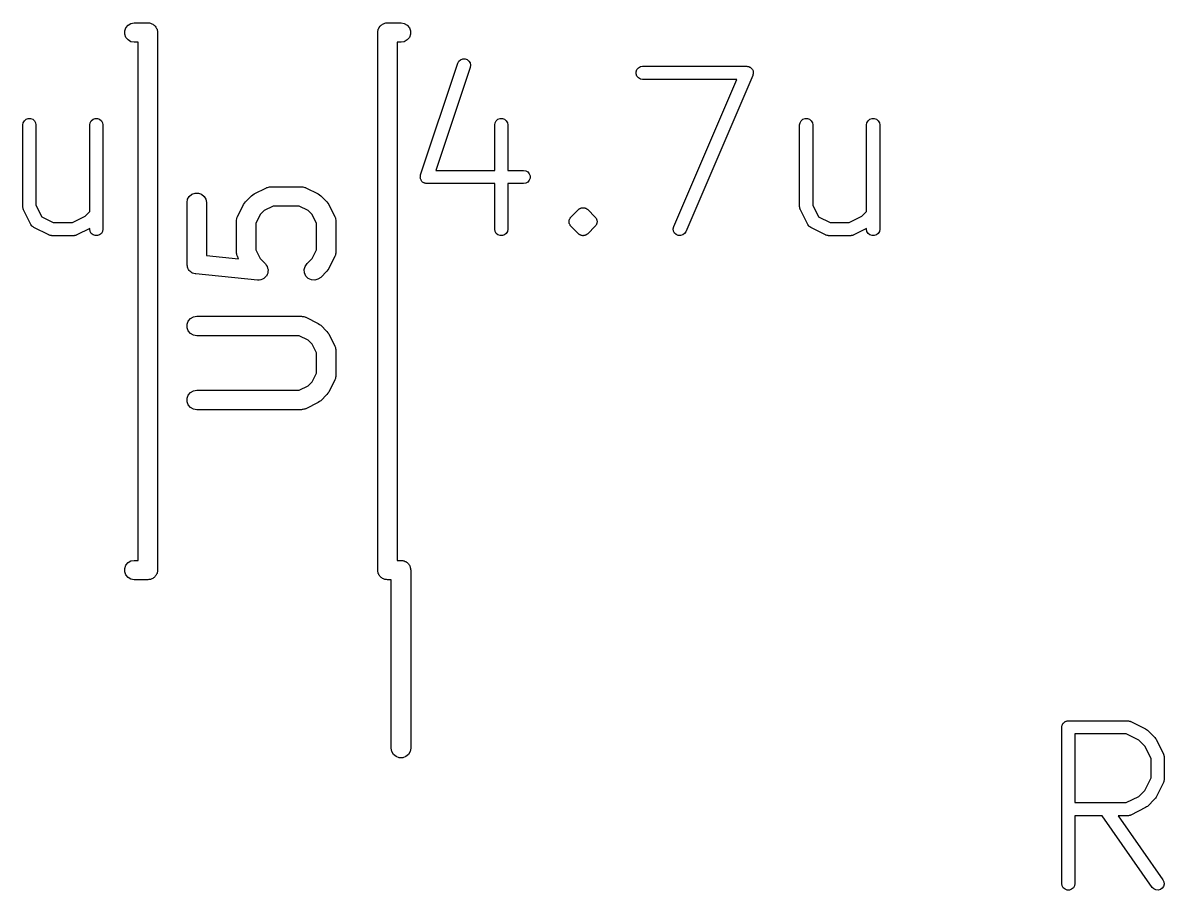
# Model space of a CAD drawing. Extents: x -2.2 to 75.9, y -81.1 to 9.2.
# Drawn here: x 57.11 to 65.92, y -43.55 to -36.85 of the extents above; entities that cross this region are included whole.
import ezdxf

# ---------------------------------------------------------------- set-up
doc = ezdxf.new("R2010")
doc.units = 0
doc.header["$MEASUREMENT"] = 0
doc.layers.add('BLACK', color=7, linetype='CONTINUOUS')

msp = doc.modelspace()

# ---------------------------------------------------------------- linework, layer by layer
at = {"layer": 'Black'}
for p, q in [((57.8961, -36.912), (57.905, -36.8875)), ((57.8961, -36.938), (57.8961, -36.912)), ((57.905, -36.8875), (57.9218, -36.8675)), ((57.9218, -36.8675), (57.9443, -36.8545)), ((57.9443, -36.8545), (57.97, -36.85)), ((57.97, -36.85), (58.075, -36.85)), ((58.075, -36.85), (58.0815, -36.8511)), ((58.0815, -36.8511), (58.088, -36.8511)), ((58.088, -36.8511), (58.0942, -36.8534)), ((58.0942, -36.8534), (58.1007, -36.8545)), ((58.1007, -36.8545), (58.1063, -36.8578)), ((58.1063, -36.8578), (58.1125, -36.86)), ((58.1125, -36.86), (58.1175, -36.8643)), ((58.1175, -36.8643), (58.1232, -36.8675)), ((58.1232, -36.8675), (58.1274, -36.8726)), ((58.1274, -36.8726), (58.1325, -36.8768)), ((58.1325, -36.8768), (58.1357, -36.8825)), ((58.1357, -36.8825), (58.14, -36.8875)), ((58.14, -36.8875), (58.1422, -36.8937)), ((58.1422, -36.8937), (58.1455, -36.8993)), ((58.1455, -36.8993), (58.1466, -36.9058)), ((58.1466, -36.9058), (58.1489, -36.912)), ((58.1489, -36.912), (58.1489, -36.9185)), ((58.1489, -36.9185), (58.15, -36.925)), ((58.15, -36.925), (58.15, -41.075)), ((59.85, -36.925), (59.8511, -36.9185)), ((59.85, -41.075), (59.85, -36.925)), ((59.8511, -36.912), (59.8534, -36.9058)), ((59.8511, -36.9185), (59.8511, -36.912)), ((59.8534, -36.9058), (59.8545, -36.8993)), ((59.8545, -36.8993), (59.8578, -36.8937)), ((59.8578, -36.8937), (59.86, -36.8875)), ((59.86, -36.8875), (59.8643, -36.8825)), ((59.8643, -36.8825), (59.8675, -36.8768)), ((59.8675, -36.8768), (59.8726, -36.8726)), ((59.8726, -36.8726), (59.8768, -36.8675)), ((59.8768, -36.8675), (59.8825, -36.8643)), ((59.8825, -36.8643), (59.8875, -36.86)), ((59.8875, -36.86), (59.8937, -36.8578)), ((59.8937, -36.8578), (59.8993, -36.8545)), ((59.8993, -36.8545), (59.9058, -36.8534)), ((59.9058, -36.8534), (59.912, -36.8511)), ((59.912, -36.8511), (59.9185, -36.8511)), ((59.9185, -36.8511), (59.925, -36.85)), ((59.925, -36.85), (60.03, -36.85)), ((60.03, -36.85), (60.0557, -36.8545)), ((60.0557, -36.8545), (60.0782, -36.8675)), ((60.0782, -36.8675), (60.095, -36.8875)), ((60.095, -36.8875), (60.1039, -36.912)), ((60.1039, -36.912), (60.1039, -36.938)), ((57.905, -36.9625), (57.8961, -36.938)), ((57.9218, -36.9825), (57.905, -36.9625)), ((57.9443, -36.9955), (57.9218, -36.9825)), ((57.97, -37), (57.9443, -36.9955)), ((58, -37), (57.97, -37)), ((58, -41), (58, -37)), ((60.03, -37), (60, -37)), ((60, -37), (60, -41)), ((60.0557, -36.9955), (60.03, -37)), ((60.0782, -36.9825), (60.0557, -36.9955)), ((60.095, -36.9625), (60.0782, -36.9825)), ((60.1039, -36.938), (60.095, -36.9625)), ((60.1816, -38.0243), (60.4689, -37.1625)), ((60.5653, -37.1947), (60.3003, -37.9896)), ((60.4689, -37.1625), (60.4773, -37.147)), ((60.4773, -37.147), (60.4905, -37.1353)), ((60.4905, -37.1353), (60.5069, -37.1288)), ((60.5069, -37.1288), (60.5245, -37.1283)), ((60.5245, -37.1283), (60.5413, -37.1339)), ((60.5413, -37.1339), (60.5551, -37.1449)), ((60.5551, -37.1449), (60.5643, -37.1599)), ((60.5643, -37.1599), (60.5679, -37.1772)), ((60.5679, -37.1772), (60.5653, -37.1947)), ((61.8519, -37.2106), (61.8633, -37.1971)), ((61.8633, -37.1971), (61.8786, -37.1883)), ((61.8786, -37.1883), (61.8959, -37.1852)), ((61.8959, -37.1852), (62.7003, -37.1852)), ((62.7003, -37.1852), (62.706, -37.1863)), ((62.706, -37.1863), (62.7119, -37.1866)), ((62.7119, -37.1866), (62.7146, -37.1878)), ((62.7146, -37.1878), (62.7176, -37.1883)), ((62.7176, -37.1883), (62.7227, -37.1912)), ((62.7227, -37.1912), (62.7281, -37.1935)), ((62.7281, -37.1935), (62.7303, -37.1956)), ((62.7303, -37.1956), (62.7329, -37.1971)), ((62.7329, -37.1971), (62.7367, -37.2016)), ((61.8459, -37.2272), (61.8519, -37.2106)), ((61.8459, -37.2449), (61.8459, -37.2272)), ((61.8519, -37.2614), (61.8459, -37.2449)), ((61.8633, -37.275), (61.8519, -37.2614)), ((61.8786, -37.2838), (61.8633, -37.275)), ((61.8959, -37.2868), (61.8786, -37.2838)), ((62.6232, -37.2868), (61.8959, -37.2868)), ((62.1365, -38.4225), (62.6232, -37.2868)), ((62.747, -37.2561), (62.2299, -38.4626)), ((62.7367, -37.2016), (62.7409, -37.2056)), ((62.7409, -37.2056), (62.7423, -37.2083)), ((62.7423, -37.2083), (62.7443, -37.2106)), ((62.7443, -37.2106), (62.7463, -37.2161)), ((62.7463, -37.2161), (62.7489, -37.2214)), ((62.7483, -37.2504), (62.747, -37.2561)), ((62.7503, -37.2449), (62.7483, -37.2504)), ((62.7489, -37.2214), (62.7493, -37.2244)), ((62.7493, -37.2244), (62.7503, -37.2272)), ((62.7503, -37.2272), (62.7503, -37.2331)), ((62.7503, -37.2331), (62.751, -37.2389)), ((62.751, -37.2389), (62.7503, -37.2418)), ((62.7503, -37.2418), (62.7503, -37.2449)), ((57.1091, -37.6382), (57.1121, -37.6208)), ((57.1091, -38.2702), (57.1091, -37.6382)), ((57.1121, -37.6208), (57.121, -37.6056)), ((57.121, -37.6056), (57.1345, -37.5942)), ((57.1345, -37.5942), (57.1511, -37.5882)), ((57.1511, -37.5882), (57.1687, -37.5882)), ((57.1687, -37.5882), (57.1853, -37.5942)), ((57.1853, -37.5942), (57.1988, -37.6056)), ((57.1988, -37.6056), (57.2076, -37.6208)), ((57.2076, -37.6208), (57.2107, -37.6382)), ((57.2107, -37.6382), (57.2107, -38.2582)), ((57.6262, -37.6382), (57.6292, -37.6208)), ((57.6262, -38.3066), (57.6262, -37.6382)), ((57.6292, -37.6208), (57.638, -37.6056)), ((57.638, -37.6056), (57.6516, -37.5942)), ((57.6516, -37.5942), (57.6681, -37.5882)), ((57.6681, -37.5882), (57.6858, -37.5882)), ((57.6858, -37.5882), (57.7024, -37.5942)), ((57.7024, -37.5942), (57.7159, -37.6056)), ((57.7159, -37.6056), (57.7247, -37.6208)), ((57.7247, -37.6208), (57.7278, -37.6382)), ((57.7278, -37.6382), (57.7278, -38.4425)), ((60.7535, -37.6382), (60.7566, -37.6208)), ((60.7535, -37.9896), (60.7535, -37.6382)), ((60.7566, -37.6208), (60.7654, -37.6056)), ((60.7654, -37.6056), (60.7789, -37.5942)), ((60.7789, -37.5942), (60.7955, -37.5882)), ((60.7955, -37.5882), (60.8132, -37.5882)), ((60.8132, -37.5882), (60.8297, -37.5942)), ((60.8297, -37.5942), (60.8432, -37.6056)), ((60.8432, -37.6056), (60.8521, -37.6208)), ((60.8521, -37.6208), (60.8551, -37.6382)), ((60.8551, -37.6382), (60.8551, -37.9896)), ((63.1091, -37.6382), (63.1121, -37.6208)), ((63.1091, -38.2702), (63.1091, -37.6382)), ((63.1121, -37.6208), (63.121, -37.6056)), ((63.121, -37.6056), (63.1345, -37.5942)), ((63.1345, -37.5942), (63.1511, -37.5882)), ((63.1511, -37.5882), (63.1687, -37.5882)), ((63.1687, -37.5882), (63.1853, -37.5942)), ((63.1853, -37.5942), (63.1988, -37.6056)), ((63.1988, -37.6056), (63.2076, -37.6208)), ((63.2076, -37.6208), (63.2107, -37.6382)), ((63.2107, -37.6382), (63.2107, -38.2582)), ((63.6262, -37.6382), (63.6292, -37.6208)), ((63.6262, -38.3066), (63.6262, -37.6382)), ((63.6292, -37.6208), (63.638, -37.6056)), ((63.638, -37.6056), (63.6516, -37.5942)), ((63.6516, -37.5942), (63.6681, -37.5882)), ((63.6681, -37.5882), (63.6858, -37.5882)), ((63.6858, -37.5882), (63.7024, -37.5942)), ((63.7024, -37.5942), (63.7159, -37.6056)), ((63.7159, -37.6056), (63.7247, -37.6208)), ((63.7247, -37.6208), (63.7278, -37.6382)), ((63.7278, -37.6382), (63.7278, -38.4425)), ((60.3003, -37.9896), (60.7535, -37.9896)), ((60.8551, -37.9896), (60.9767, -37.9896)), ((60.9767, -37.9896), (60.9941, -37.9926)), ((60.9941, -37.9926), (61.0093, -38.0015)), ((60.179, -38.0418), (60.1798, -38.0367)), ((60.1798, -38.0454), (60.179, -38.0418)), ((60.1798, -38.0316), (60.1811, -38.028)), ((60.1798, -38.0367), (60.1798, -38.0316)), ((60.1798, -38.0492), (60.1798, -38.0454)), ((60.1815, -38.054), (60.1798, -38.0492)), ((60.1811, -38.028), (60.1816, -38.0243)), ((60.1826, -38.0591), (60.1815, -38.054)), ((60.1845, -38.0623), (60.1826, -38.0591)), ((60.1858, -38.0658), (60.1845, -38.0623)), ((60.1891, -38.0697), (60.1858, -38.0658)), ((60.1918, -38.0741), (60.1891, -38.0697)), ((60.1947, -38.0764), (60.1918, -38.0741)), ((60.1972, -38.0793), (60.1947, -38.0764)), ((60.2016, -38.0819), (60.1972, -38.0793)), ((60.2056, -38.0851), (60.2016, -38.0819)), ((61.0093, -38.0793), (60.9941, -38.0881)), ((61.0093, -38.0015), (61.0207, -38.015)), ((61.0207, -38.0658), (61.0093, -38.0793)), ((61.0207, -38.015), (61.0267, -38.0316)), ((61.0267, -38.0492), (61.0207, -38.0658)), ((61.0267, -38.0316), (61.0267, -38.0492)), ((58.4149, -38.1731), (58.4394, -38.1642)), ((58.4394, -38.1642), (58.4654, -38.1642)), ((58.4654, -38.1642), (58.4899, -38.1731)), ((58.895, -38.171), (58.9903, -38.1234)), ((58.9903, -38.1234), (58.9944, -38.1222)), ((58.9944, -38.1222), (58.9982, -38.12)), ((58.9982, -38.12), (59.0068, -38.1185)), ((59.0068, -38.1185), (59.0152, -38.116)), ((59.0152, -38.116), (59.0196, -38.1162)), ((59.0196, -38.1162), (59.0238, -38.1155)), ((59.0238, -38.1155), (59.2619, -38.1155)), ((59.2619, -38.1155), (59.2662, -38.1162)), ((59.2662, -38.1162), (59.2705, -38.116)), ((59.2705, -38.116), (59.2789, -38.1185)), ((59.2789, -38.1185), (59.2876, -38.12)), ((59.2876, -38.12), (59.2913, -38.1222)), ((59.2913, -38.1222), (59.2954, -38.1234)), ((59.2954, -38.1234), (59.3907, -38.171)), ((60.2092, -38.0862), (60.2056, -38.0851)), ((60.2124, -38.0881), (60.2092, -38.0862)), ((60.2175, -38.089), (60.2124, -38.0881)), ((60.2224, -38.0906), (60.2175, -38.089)), ((60.2261, -38.0905), (60.2224, -38.0906)), ((60.2298, -38.0912), (60.2261, -38.0905)), ((60.7535, -38.0912), (60.2298, -38.0912)), ((60.7535, -38.4425), (60.7535, -38.0912)), ((60.9767, -38.0912), (60.8551, -38.0912)), ((60.8551, -38.0912), (60.8551, -38.4425)), ((60.9941, -38.0881), (60.9767, -38.0912)), ((57.2107, -38.2582), (57.2552, -38.3472)), ((58.3774, -38.2381), (58.3819, -38.2124)), ((58.3774, -38.7143), (58.3774, -38.2381)), ((58.3819, -38.2124), (58.3949, -38.1899)), ((58.3949, -38.1899), (58.4149, -38.1731)), ((58.4899, -38.1731), (58.5098, -38.1899)), ((58.5098, -38.1899), (58.5229, -38.2124)), ((58.5229, -38.2124), (58.5274, -38.2381)), ((58.5274, -38.2381), (58.5274, -38.6464)), ((58.7663, -38.3474), (58.8139, -38.2522)), ((58.8139, -38.2522), (58.821, -38.2425)), ((58.821, -38.2425), (58.8279, -38.2327)), ((58.8279, -38.2327), (58.8755, -38.1851)), ((58.8755, -38.1851), (58.8854, -38.1782)), ((58.8854, -38.1782), (58.895, -38.171)), ((59.3907, -38.171), (59.4003, -38.1782)), ((59.4003, -38.1782), (59.4102, -38.1851)), ((59.4102, -38.1851), (59.4578, -38.2327)), ((59.4578, -38.2327), (59.4647, -38.2425)), ((59.4647, -38.2425), (59.4718, -38.2522)), ((59.4718, -38.2522), (59.5195, -38.3474)), ((63.2107, -38.2582), (63.2552, -38.3472)), ((57.1096, -38.2731), (57.1091, -38.2702)), ((57.1094, -38.276), (57.1096, -38.2731)), ((57.1111, -38.2817), (57.1094, -38.276)), ((57.1121, -38.2876), (57.1111, -38.2817)), ((57.1136, -38.2901), (57.1121, -38.2876)), ((57.1144, -38.2929), (57.1136, -38.2901)), ((57.1719, -38.4078), (57.1144, -38.2929)), ((57.4926, -38.3917), (57.5894, -38.3433)), ((57.5894, -38.3433), (57.6262, -38.3066)), ((58.9426, -38.3301), (58.9083, -38.3987)), ((58.973, -38.2997), (58.9426, -38.3301)), ((59.0415, -38.2655), (58.973, -38.2997)), ((59.2442, -38.2655), (59.0415, -38.2655)), ((59.3127, -38.2997), (59.2442, -38.2655)), ((59.3431, -38.3301), (59.3127, -38.2997)), ((59.3774, -38.3987), (59.3431, -38.3301)), ((61.3429, -38.3492), (61.4004, -38.2917)), ((61.4004, -38.2917), (61.404, -38.2892)), ((61.404, -38.2892), (61.4072, -38.286)), ((61.4072, -38.286), (61.4092, -38.2851)), ((61.4092, -38.2851), (61.4109, -38.2836)), ((61.4109, -38.2836), (61.413, -38.2829)), ((61.413, -38.2829), (61.4148, -38.2816)), ((61.4148, -38.2816), (61.4191, -38.2805)), ((61.4191, -38.2805), (61.4232, -38.2786)), ((61.4232, -38.2786), (61.4254, -38.2784)), ((61.4254, -38.2784), (61.4275, -38.2776)), ((61.4275, -38.2776), (61.4297, -38.2776)), ((61.4297, -38.2776), (61.4319, -38.277)), ((61.4319, -38.277), (61.4363, -38.2774)), ((61.4363, -38.2774), (61.4407, -38.277)), ((61.4407, -38.277), (61.4429, -38.2776)), ((61.4429, -38.2776), (61.4451, -38.2776)), ((61.4451, -38.2776), (61.4472, -38.2784)), ((61.4472, -38.2784), (61.4495, -38.2786)), ((61.4495, -38.2786), (61.4535, -38.2805)), ((61.4535, -38.2805), (61.4578, -38.2816)), ((61.4578, -38.2816), (61.4596, -38.2829)), ((61.4596, -38.2829), (61.4617, -38.2836)), ((61.4617, -38.2836), (61.4634, -38.2851)), ((61.4634, -38.2851), (61.4654, -38.286)), ((61.4654, -38.286), (61.4686, -38.2892)), ((61.4686, -38.2892), (61.4722, -38.2917)), ((61.4722, -38.2917), (61.5297, -38.3492)), ((63.1096, -38.2731), (63.1091, -38.2702)), ((63.1094, -38.276), (63.1096, -38.2731)), ((63.1111, -38.2817), (63.1094, -38.276)), ((63.1121, -38.2876), (63.1111, -38.2817)), ((63.1136, -38.2901), (63.1121, -38.2876)), ((63.1144, -38.2929), (63.1136, -38.2901)), ((63.1719, -38.4078), (63.1144, -38.2929)), ((63.4926, -38.3917), (63.5894, -38.3433)), ((63.5894, -38.3433), (63.6262, -38.3066)), ((57.1763, -38.4138), (57.1719, -38.4078)), ((57.1804, -38.42), (57.1763, -38.4138)), ((57.1816, -38.4209), (57.1804, -38.42)), ((57.1824, -38.422), (57.1816, -38.4209)), ((57.1886, -38.4261), (57.1824, -38.422)), ((57.1946, -38.4305), (57.1886, -38.4261)), ((57.3095, -38.488), (57.1946, -38.4305)), ((57.2552, -38.3472), (57.3442, -38.3917)), ((57.3442, -38.3917), (57.4926, -38.3917)), ((58.7583, -38.381), (58.7591, -38.3767)), ((58.7583, -38.619), (58.7583, -38.381)), ((58.7588, -38.3724), (58.7613, -38.364)), ((58.7591, -38.3767), (58.7588, -38.3724)), ((58.7613, -38.364), (58.7629, -38.3553)), ((58.7629, -38.3553), (58.765, -38.3516)), ((58.765, -38.3516), (58.7663, -38.3474)), ((58.9083, -38.3987), (58.9083, -38.6013)), ((59.3774, -38.6013), (59.3774, -38.3987)), ((59.5195, -38.3474), (59.5207, -38.3516)), ((59.5207, -38.3516), (59.5229, -38.3553)), ((59.5229, -38.3553), (59.5244, -38.364)), ((59.5244, -38.364), (59.5269, -38.3724)), ((59.5269, -38.3724), (59.5266, -38.3767)), ((59.5266, -38.3767), (59.5274, -38.381)), ((59.5274, -38.381), (59.5274, -38.619)), ((61.3283, -38.3807), (61.3294, -38.3764)), ((61.3286, -38.3851), (61.3283, -38.3807)), ((61.3283, -38.3895), (61.3286, -38.3851)), ((61.3294, -38.3938), (61.3283, -38.3895)), ((61.3294, -38.3764), (61.3298, -38.3719)), ((61.3298, -38.3982), (61.3294, -38.3938)), ((61.3298, -38.3719), (61.3317, -38.3679)), ((61.3317, -38.4023), (61.3298, -38.3982)), ((61.3317, -38.3679), (61.3328, -38.3636)), ((61.3328, -38.4066), (61.3317, -38.4023)), ((61.3328, -38.3636), (61.3354, -38.36)), ((61.3354, -38.4102), (61.3328, -38.4066)), ((61.3354, -38.36), (61.3372, -38.356)), ((61.3372, -38.4142), (61.3354, -38.4102)), ((61.3372, -38.356), (61.3404, -38.3528)), ((61.3404, -38.4174), (61.3372, -38.4142)), ((61.3404, -38.3528), (61.3429, -38.3492)), ((61.3429, -38.421), (61.3404, -38.4174)), ((61.4004, -38.4785), (61.3429, -38.421)), ((61.5297, -38.421), (61.4722, -38.4785)), ((61.5297, -38.3492), (61.5322, -38.3528)), ((61.5322, -38.4174), (61.5297, -38.421)), ((61.5322, -38.3528), (61.5354, -38.356)), ((61.5354, -38.4142), (61.5322, -38.4174)), ((61.5354, -38.356), (61.5373, -38.36)), ((61.5373, -38.4102), (61.5354, -38.4142)), ((61.5373, -38.36), (61.5398, -38.3636)), ((61.5398, -38.4066), (61.5373, -38.4102)), ((61.5398, -38.3636), (61.541, -38.3679)), ((61.541, -38.4023), (61.5398, -38.4066)), ((61.541, -38.3679), (61.5428, -38.3719)), ((61.5428, -38.3982), (61.541, -38.4023)), ((61.5428, -38.3719), (61.5432, -38.3764)), ((61.5432, -38.3938), (61.5428, -38.3982)), ((61.5432, -38.3764), (61.5444, -38.3807)), ((61.5444, -38.3895), (61.5432, -38.3938)), ((61.5444, -38.3807), (61.544, -38.3851)), ((61.544, -38.3851), (61.5444, -38.3895)), ((62.1325, -38.4397), (62.1365, -38.4225)), ((63.1763, -38.4138), (63.1719, -38.4078)), ((63.1804, -38.42), (63.1763, -38.4138)), ((63.1816, -38.4209), (63.1804, -38.42)), ((63.1824, -38.422), (63.1816, -38.4209)), ((63.1886, -38.4261), (63.1824, -38.422)), ((63.1946, -38.4305), (63.1886, -38.4261)), ((63.3095, -38.488), (63.1946, -38.4305)), ((63.2552, -38.3472), (63.3442, -38.3917)), ((63.3442, -38.3917), (63.4926, -38.3917)), ((57.3123, -38.4888), (57.3095, -38.488)), ((57.3149, -38.4903), (57.3123, -38.4888)), ((57.3207, -38.4913), (57.3149, -38.4903)), ((57.3264, -38.493), (57.3207, -38.4913)), ((57.3294, -38.4928), (57.3264, -38.493)), ((57.3322, -38.4933), (57.3294, -38.4928)), ((57.5046, -38.4933), (57.3322, -38.4933)), ((57.5075, -38.4928), (57.5046, -38.4933)), ((57.5104, -38.493), (57.5075, -38.4928)), ((57.5161, -38.4913), (57.5104, -38.493)), ((57.522, -38.4903), (57.5161, -38.4913)), ((57.5245, -38.4888), (57.522, -38.4903)), ((57.5273, -38.488), (57.5245, -38.4888)), ((57.6262, -38.4386), (57.5273, -38.488)), ((57.6262, -38.4425), (57.6262, -38.4386)), ((57.6292, -38.4599), (57.6262, -38.4425)), ((57.638, -38.4752), (57.6292, -38.4599)), ((57.6516, -38.4865), (57.638, -38.4752)), ((57.6681, -38.4926), (57.6516, -38.4865)), ((57.6858, -38.4926), (57.6681, -38.4926)), ((57.7024, -38.4865), (57.6858, -38.4926)), ((57.7159, -38.4752), (57.7024, -38.4865)), ((57.7247, -38.4599), (57.7159, -38.4752)), ((57.7278, -38.4425), (57.7247, -38.4599)), ((60.7566, -38.4599), (60.7535, -38.4425)), ((60.7654, -38.4752), (60.7566, -38.4599)), ((60.7789, -38.4865), (60.7654, -38.4752)), ((60.7955, -38.4926), (60.7789, -38.4865)), ((60.8132, -38.4926), (60.7955, -38.4926)), ((60.8297, -38.4865), (60.8132, -38.4926)), ((60.8432, -38.4752), (60.8297, -38.4865)), ((60.8521, -38.4599), (60.8432, -38.4752)), ((60.8551, -38.4425), (60.8521, -38.4599)), ((61.404, -38.481), (61.4004, -38.4785)), ((61.4072, -38.4842), (61.404, -38.481)), ((61.4092, -38.4851), (61.4072, -38.4842)), ((61.4109, -38.4865), (61.4092, -38.4851)), ((61.413, -38.4873), (61.4109, -38.4865)), ((61.4148, -38.4886), (61.413, -38.4873)), ((61.4191, -38.4897), (61.4148, -38.4886)), ((61.4232, -38.4916), (61.4191, -38.4897)), ((61.4254, -38.4918), (61.4232, -38.4916)), ((61.4275, -38.4926), (61.4254, -38.4918)), ((61.4297, -38.4926), (61.4275, -38.4926)), ((61.4319, -38.4932), (61.4297, -38.4926)), ((61.4363, -38.4928), (61.4319, -38.4932)), ((61.4407, -38.4932), (61.4363, -38.4928)), ((61.4429, -38.4926), (61.4407, -38.4932)), ((61.4451, -38.4926), (61.4429, -38.4926)), ((61.4472, -38.4918), (61.4451, -38.4926)), ((61.4495, -38.4916), (61.4472, -38.4918)), ((61.4535, -38.4897), (61.4495, -38.4916)), ((61.4578, -38.4886), (61.4535, -38.4897)), ((61.4596, -38.4873), (61.4578, -38.4886)), ((61.4617, -38.4865), (61.4596, -38.4873)), ((61.4634, -38.4851), (61.4617, -38.4865)), ((61.4654, -38.4842), (61.4634, -38.4851)), ((61.4686, -38.481), (61.4654, -38.4842)), ((61.4722, -38.4785), (61.4686, -38.481)), ((62.1346, -38.4572), (62.1325, -38.4397)), ((62.1425, -38.473), (62.1346, -38.4572)), ((62.1554, -38.4851), (62.1425, -38.473)), ((62.1716, -38.492), (62.1554, -38.4851)), ((62.1892, -38.493), (62.1716, -38.492)), ((62.2061, -38.4879), (62.1892, -38.493)), ((62.2202, -38.4773), (62.2061, -38.4879)), ((62.2299, -38.4626), (62.2202, -38.4773)), ((63.3123, -38.4888), (63.3095, -38.488)), ((63.3149, -38.4903), (63.3123, -38.4888)), ((63.3207, -38.4913), (63.3149, -38.4903)), ((63.3264, -38.493), (63.3207, -38.4913)), ((63.3294, -38.4928), (63.3264, -38.493)), ((63.3322, -38.4933), (63.3294, -38.4928)), ((63.5046, -38.4933), (63.3322, -38.4933)), ((63.5075, -38.4928), (63.5046, -38.4933)), ((63.5104, -38.493), (63.5075, -38.4928)), ((63.5161, -38.4913), (63.5104, -38.493)), ((63.522, -38.4903), (63.5161, -38.4913)), ((63.5245, -38.4888), (63.522, -38.4903)), ((63.5273, -38.488), (63.5245, -38.4888)), ((63.6262, -38.4386), (63.5273, -38.488)), ((63.6262, -38.4425), (63.6262, -38.4386)), ((63.6292, -38.4599), (63.6262, -38.4425)), ((63.638, -38.4752), (63.6292, -38.4599)), ((63.6516, -38.4865), (63.638, -38.4752)), ((63.6681, -38.4926), (63.6516, -38.4865)), ((63.6858, -38.4926), (63.6681, -38.4926)), ((63.7024, -38.4865), (63.6858, -38.4926)), ((63.7159, -38.4752), (63.7024, -38.4865)), ((63.7247, -38.4599), (63.7159, -38.4752)), ((63.7278, -38.4425), (63.7247, -38.4599)), ((58.9083, -38.6013), (58.9426, -38.6699)), ((59.3431, -38.6699), (59.3774, -38.6013)), ((58.5274, -38.6464), (58.7756, -38.6712)), ((58.7591, -38.6233), (58.7583, -38.619)), ((58.7588, -38.6276), (58.7591, -38.6233)), ((58.7613, -38.636), (58.7588, -38.6276)), ((58.7629, -38.6447), (58.7613, -38.636)), ((58.765, -38.6484), (58.7629, -38.6447)), ((58.7663, -38.6526), (58.765, -38.6484)), ((58.7756, -38.6712), (58.7663, -38.6526)), ((58.9426, -38.6699), (58.9816, -38.7089)), ((59.3041, -38.7089), (59.3431, -38.6699)), ((59.5195, -38.6526), (59.4718, -38.7478)), ((59.5207, -38.6484), (59.5195, -38.6526)), ((59.5229, -38.6447), (59.5207, -38.6484)), ((59.5244, -38.636), (59.5229, -38.6447)), ((59.5269, -38.6276), (59.5244, -38.636)), ((59.5274, -38.619), (59.5266, -38.6233)), ((59.5266, -38.6233), (59.5269, -38.6276)), ((58.3779, -38.7171), (58.3774, -38.7143)), ((58.3776, -38.7199), (58.3779, -38.7171)), ((58.3801, -38.7298), (58.3776, -38.7199)), ((58.3819, -38.7399), (58.3801, -38.7298)), ((58.3833, -38.7424), (58.3819, -38.7399)), ((58.384, -38.7451), (58.3833, -38.7424)), ((58.3898, -38.7536), (58.384, -38.7451)), ((58.3949, -38.7625), (58.3898, -38.7536)), ((58.3971, -38.7643), (58.3949, -38.7625)), ((58.3987, -38.7667), (58.3971, -38.7643)), ((58.407, -38.7726), (58.3987, -38.7667)), ((58.4149, -38.7792), (58.407, -38.7726)), ((58.4175, -38.7802), (58.4149, -38.7792)), ((58.4198, -38.7819), (58.4175, -38.7802)), ((58.4297, -38.7846), (58.4198, -38.7819)), ((58.4394, -38.7881), (58.4297, -38.7846)), ((58.9816, -38.7089), (58.9819, -38.7093)), ((58.9819, -38.7093), (58.9823, -38.7095)), ((58.9823, -38.7095), (58.9893, -38.7199)), ((58.9893, -38.7199), (58.9965, -38.7302)), ((59.0008, -38.7822), (58.9953, -38.7935)), ((58.9965, -38.7302), (58.9967, -38.7307)), ((58.9967, -38.7307), (58.9969, -38.7311)), ((58.9969, -38.7311), (59, -38.7433)), ((59, -38.7433), (59.0033, -38.7554)), ((59.001, -38.7813), (59.0008, -38.7817)), ((59.0008, -38.7817), (59.0008, -38.7822)), ((59.0021, -38.7688), (59.001, -38.7813)), ((59.0034, -38.7563), (59.0021, -38.7688)), ((59.0033, -38.7554), (59.0032, -38.7558)), ((59.0032, -38.7558), (59.0034, -38.7563)), ((59.2824, -38.7554), (59.2892, -38.7302)), ((59.2847, -38.7813), (59.2824, -38.7554)), ((59.2957, -38.8049), (59.2847, -38.7813)), ((59.2892, -38.7302), (59.3041, -38.7089)), ((59.4578, -38.7673), (59.4102, -38.8149)), ((59.4647, -38.7575), (59.4578, -38.7673)), ((59.4718, -38.7478), (59.4647, -38.7575)), ((58.4422, -38.7881), (58.4394, -38.7881)), ((58.4449, -38.7889), (58.4422, -38.7881)), ((58.9211, -38.8365), (58.4449, -38.7889)), ((58.9216, -38.8365), (58.9211, -38.8365)), ((58.922, -38.8366), (58.9216, -38.8365)), ((58.9345, -38.8355), (58.922, -38.8366)), ((58.9471, -38.8346), (58.9345, -38.8355)), ((58.9475, -38.8344), (58.9471, -38.8346)), ((58.948, -38.8343), (58.9475, -38.8344)), ((58.9594, -38.829), (58.948, -38.8343)), ((58.9708, -38.8239), (58.9594, -38.829)), ((58.9712, -38.8235), (58.9708, -38.8239)), ((58.9716, -38.8233), (58.9712, -38.8235)), ((58.9805, -38.8144), (58.9716, -38.8233)), ((58.9895, -38.8057), (58.9805, -38.8144)), ((58.9897, -38.8053), (58.9895, -38.8057)), ((58.99, -38.8049), (58.9897, -38.8053)), ((58.9953, -38.7935), (58.99, -38.8049)), ((59.3141, -38.8233), (59.2957, -38.8049)), ((59.3377, -38.8344), (59.3141, -38.8233)), ((59.3637, -38.8366), (59.3377, -38.8344)), ((59.3888, -38.8299), (59.3637, -38.8366)), ((59.4102, -38.8149), (59.3888, -38.8299)), ((58.3874, -39.153), (58.4042, -39.133)), ((58.4042, -39.133), (58.4267, -39.12)), ((58.4267, -39.12), (58.4524, -39.1155)), ((58.4524, -39.1155), (59.2619, -39.1155)), ((59.2619, -39.1155), (59.2662, -39.1162)), ((59.2662, -39.1162), (59.2705, -39.116)), ((59.2705, -39.116), (59.2789, -39.1185)), ((59.2789, -39.1185), (59.2876, -39.12)), ((59.2876, -39.12), (59.2913, -39.1222)), ((59.2913, -39.1222), (59.2954, -39.1234)), ((59.2954, -39.1234), (59.3907, -39.171)), ((58.3785, -39.1775), (58.3874, -39.153)), ((58.3785, -39.2035), (58.3785, -39.1775)), ((58.3874, -39.228), (58.3785, -39.2035)), ((58.4042, -39.2479), (58.3874, -39.228)), ((59.3907, -39.171), (59.4003, -39.1782)), ((59.4003, -39.1782), (59.4102, -39.1851)), ((59.4102, -39.1851), (59.4578, -39.2327)), ((58.4267, -39.261), (58.4042, -39.2479)), ((58.4524, -39.2655), (58.4267, -39.261)), ((59.2442, -39.2655), (58.4524, -39.2655)), ((59.3127, -39.2997), (59.2442, -39.2655)), ((59.3431, -39.3301), (59.3127, -39.2997)), ((59.4578, -39.2327), (59.4647, -39.2425)), ((59.4647, -39.2425), (59.4718, -39.2522)), ((59.4718, -39.2522), (59.5195, -39.3474)), ((59.3774, -39.3987), (59.3431, -39.3301)), ((59.3774, -39.5537), (59.3774, -39.3987)), ((59.5195, -39.3474), (59.5207, -39.3516)), ((59.5207, -39.3516), (59.5229, -39.3553)), ((59.5229, -39.3553), (59.5244, -39.364)), ((59.5244, -39.364), (59.5269, -39.3724)), ((59.5269, -39.3724), (59.5266, -39.3767)), ((59.5266, -39.3767), (59.5274, -39.381)), ((59.5274, -39.381), (59.5274, -39.5714)), ((59.3431, -39.6222), (59.3774, -39.5537)), ((59.5269, -39.58), (59.5244, -39.5884)), ((59.5274, -39.5714), (59.5266, -39.5757)), ((59.5266, -39.5757), (59.5269, -39.58)), ((59.2442, -39.6869), (59.3127, -39.6526)), ((59.3127, -39.6526), (59.3431, -39.6222)), ((59.5195, -39.605), (59.4718, -39.7002)), ((59.5207, -39.6008), (59.5195, -39.605)), ((59.5229, -39.5971), (59.5207, -39.6008)), ((59.5244, -39.5884), (59.5229, -39.5971)), ((58.3785, -39.7489), (58.3874, -39.7244)), ((58.3785, -39.7749), (58.3785, -39.7489)), ((58.3874, -39.7244), (58.4042, -39.7045)), ((58.4042, -39.7045), (58.4267, -39.6914)), ((58.4267, -39.6914), (58.4524, -39.6869)), ((58.4524, -39.6869), (59.2442, -39.6869)), ((59.4578, -39.7197), (59.4102, -39.7673)), ((59.4647, -39.7099), (59.4578, -39.7197)), ((59.4718, -39.7002), (59.4647, -39.7099)), ((58.3874, -39.7994), (58.3785, -39.7749)), ((58.4042, -39.8194), (58.3874, -39.7994)), ((58.4267, -39.8324), (58.4042, -39.8194)), ((58.4524, -39.8369), (58.4267, -39.8324)), ((59.2619, -39.8369), (58.4524, -39.8369)), ((59.2662, -39.8362), (59.2619, -39.8369)), ((59.2705, -39.8364), (59.2662, -39.8362)), ((59.2789, -39.8339), (59.2705, -39.8364)), ((59.2876, -39.8324), (59.2789, -39.8339)), ((59.2913, -39.8302), (59.2876, -39.8324)), ((59.2954, -39.829), (59.2913, -39.8302)), ((59.3907, -39.7814), (59.2954, -39.829)), ((59.4003, -39.7742), (59.3907, -39.7814)), ((59.4102, -39.7673), (59.4003, -39.7742)), ((57.8961, -41.062), (57.905, -41.0375)), ((57.8961, -41.088), (57.8961, -41.062)), ((57.905, -41.0375), (57.9218, -41.0175)), ((57.9218, -41.0175), (57.9443, -41.0045)), ((57.9443, -41.0045), (57.97, -41)), ((57.97, -41), (58, -41)), ((58.15, -41.075), (58.1489, -41.0815)), ((59.8511, -41.0815), (59.85, -41.075)), ((60, -41), (60.03, -41)), ((60.03, -41), (60.0365, -41.0011)), ((60.0365, -41.0011), (60.043, -41.0011)), ((60.043, -41.0011), (60.0492, -41.0034)), ((60.0492, -41.0034), (60.0557, -41.0045)), ((60.0557, -41.0045), (60.0613, -41.0078)), ((60.0613, -41.0078), (60.0675, -41.01)), ((60.0675, -41.01), (60.0725, -41.0143)), ((60.0725, -41.0143), (60.0782, -41.0175)), ((60.0782, -41.0175), (60.0824, -41.0226)), ((60.0824, -41.0226), (60.0875, -41.0268)), ((60.0875, -41.0268), (60.0907, -41.0325)), ((60.0907, -41.0325), (60.095, -41.0375)), ((60.095, -41.0375), (60.0972, -41.0437)), ((60.0972, -41.0437), (60.1005, -41.0493)), ((60.1005, -41.0493), (60.1016, -41.0558)), ((60.1016, -41.0558), (60.1039, -41.062)), ((60.1039, -41.062), (60.1039, -41.0685)), ((60.1039, -41.0685), (60.105, -41.075)), ((60.105, -41.075), (60.105, -42.45)), ((57.905, -41.1125), (57.8961, -41.088)), ((57.9218, -41.1325), (57.905, -41.1125)), ((57.9443, -41.1455), (57.9218, -41.1325)), ((57.97, -41.15), (57.9443, -41.1455)), ((58.075, -41.15), (57.97, -41.15)), ((58.0815, -41.1489), (58.075, -41.15)), ((58.088, -41.1489), (58.0815, -41.1489)), ((58.0942, -41.1466), (58.088, -41.1489)), ((58.1007, -41.1455), (58.0942, -41.1466)), ((58.1063, -41.1422), (58.1007, -41.1455)), ((58.1125, -41.14), (58.1063, -41.1422)), ((58.1175, -41.1357), (58.1125, -41.14)), ((58.1232, -41.1325), (58.1175, -41.1357)), ((58.1274, -41.1274), (58.1232, -41.1325)), ((58.1325, -41.1232), (58.1274, -41.1274)), ((58.1357, -41.1175), (58.1325, -41.1232)), ((58.14, -41.1125), (58.1357, -41.1175)), ((58.1422, -41.1063), (58.14, -41.1125)), ((58.1455, -41.1007), (58.1422, -41.1063)), ((58.1466, -41.0942), (58.1455, -41.1007)), ((58.1489, -41.088), (58.1466, -41.0942)), ((58.1489, -41.0815), (58.1489, -41.088)), ((59.8511, -41.088), (59.8511, -41.0815)), ((59.8534, -41.0942), (59.8511, -41.088)), ((59.8545, -41.1007), (59.8534, -41.0942)), ((59.8578, -41.1063), (59.8545, -41.1007)), ((59.86, -41.1125), (59.8578, -41.1063)), ((59.8643, -41.1175), (59.86, -41.1125)), ((59.8675, -41.1232), (59.8643, -41.1175)), ((59.8726, -41.1274), (59.8675, -41.1232)), ((59.8768, -41.1325), (59.8726, -41.1274)), ((59.8825, -41.1357), (59.8768, -41.1325)), ((59.8875, -41.14), (59.8825, -41.1357)), ((59.8937, -41.1422), (59.8875, -41.14)), ((59.8993, -41.1455), (59.8937, -41.1422)), ((59.9058, -41.1466), (59.8993, -41.1455)), ((59.912, -41.1489), (59.9058, -41.1466)), ((59.9185, -41.1489), (59.912, -41.1489)), ((59.925, -41.15), (59.9185, -41.1489)), ((59.955, -41.15), (59.925, -41.15)), ((59.955, -42.45), (59.955, -41.15)), ((65.1335, -42.289), (65.1342, -42.2847)), ((65.1335, -43.4955), (65.1335, -42.289)), ((65.1342, -42.2802), (65.1358, -42.2761)), ((65.1342, -42.2847), (65.1342, -42.2802)), ((65.1358, -42.2761), (65.1365, -42.2717)), ((65.1365, -42.2717), (65.1387, -42.2678)), ((65.1387, -42.2678), (65.1403, -42.2636)), ((65.1403, -42.2636), (65.1431, -42.2602)), ((65.1431, -42.2602), (65.1453, -42.2564)), ((65.1453, -42.2564), (65.1488, -42.2535)), ((65.1488, -42.2535), (65.1516, -42.2501)), ((65.1516, -42.2501), (65.1555, -42.2479)), ((65.1555, -42.2479), (65.1589, -42.2451)), ((65.1589, -42.2451), (65.163, -42.2435)), ((65.163, -42.2435), (65.1669, -42.2413)), ((65.1669, -42.2413), (65.1713, -42.2405)), ((65.1713, -42.2405), (65.1754, -42.239)), ((65.1754, -42.239), (65.1799, -42.239)), ((65.1799, -42.239), (65.1843, -42.2382)), ((65.1843, -42.2382), (65.6439, -42.2382)), ((65.6439, -42.2382), (65.6468, -42.2388)), ((65.6468, -42.2388), (65.6497, -42.2386)), ((65.6497, -42.2386), (65.6554, -42.2403)), ((65.6554, -42.2403), (65.6613, -42.2413)), ((65.6613, -42.2413), (65.6638, -42.2428)), ((65.6638, -42.2428), (65.6666, -42.2436)), ((65.6666, -42.2436), (65.7815, -42.3011)), ((65.7815, -42.3011), (65.788, -42.3059)), ((65.788, -42.3059), (65.7947, -42.3106)), ((65.7947, -42.3106), (65.8522, -42.368)), ((65.2351, -42.3398), (65.2351, -42.8702)), ((65.6319, -42.3398), (65.2351, -42.3398)), ((65.7287, -42.3883), (65.6319, -42.3398)), ((65.7745, -42.434), (65.7287, -42.3883)), ((65.8522, -42.368), (65.8568, -42.3747)), ((65.8568, -42.3747), (65.8617, -42.3812)), ((65.8617, -42.3812), (65.9191, -42.4961)), ((59.9595, -42.4757), (59.955, -42.45)), ((59.9725, -42.4982), (59.9595, -42.4757)), ((60.1005, -42.4757), (60.0875, -42.4982)), ((60.105, -42.45), (60.1005, -42.4757)), ((65.8229, -42.5308), (65.7745, -42.434)), ((59.9925, -42.515), (59.9725, -42.4982)), ((60.017, -42.5239), (59.9925, -42.515)), ((60.043, -42.5239), (60.017, -42.5239)), ((60.0675, -42.515), (60.043, -42.5239)), ((60.0875, -42.4982), (60.0675, -42.515)), ((65.8229, -42.6792), (65.8229, -42.5308)), ((65.9191, -42.4961), (65.92, -42.4989)), ((65.92, -42.4989), (65.9214, -42.5015)), ((65.9214, -42.5015), (65.9225, -42.5073)), ((65.9225, -42.5073), (65.9242, -42.513)), ((65.9242, -42.513), (65.924, -42.516)), ((65.924, -42.516), (65.9245, -42.5189)), ((65.9245, -42.5189), (65.9245, -42.6912)), ((65.7745, -42.776), (65.8229, -42.6792)), ((65.9191, -42.7139), (65.8617, -42.8288)), ((65.92, -42.7111), (65.9191, -42.7139)), ((65.9214, -42.7086), (65.92, -42.7111)), ((65.9225, -42.7027), (65.9214, -42.7086)), ((65.9242, -42.697), (65.9225, -42.7027)), ((65.9245, -42.6912), (65.924, -42.6941)), ((65.924, -42.6941), (65.9242, -42.697)), ((65.6319, -42.8702), (65.7287, -42.8218)), ((65.7287, -42.8218), (65.7745, -42.776)), ((65.8522, -42.842), (65.7947, -42.8995)), ((65.8568, -42.8354), (65.8522, -42.842)), ((65.8617, -42.8288), (65.8568, -42.8354)), ((65.2351, -42.8702), (65.6319, -42.8702)), ((65.7815, -42.909), (65.6666, -42.9665)), ((65.7881, -42.9041), (65.7815, -42.909)), ((65.7947, -42.8995), (65.7881, -42.9041)), ((65.4451, -42.9718), (65.2351, -42.9718)), ((65.2351, -42.9718), (65.2351, -43.4955)), ((65.8321, -43.5247), (65.4451, -42.9718)), ((65.6439, -42.9718), (65.5691, -42.9718)), ((65.5691, -42.9718), (65.9153, -43.4664)), ((65.6468, -42.9713), (65.6439, -42.9718)), ((65.6497, -42.9715), (65.6468, -42.9713)), ((65.6554, -42.9698), (65.6497, -42.9715)), ((65.6613, -42.9688), (65.6554, -42.9698)), ((65.6638, -42.9673), (65.6613, -42.9688)), ((65.6666, -42.9665), (65.6638, -42.9673)), ((65.1365, -43.5129), (65.1335, -43.4955)), ((65.1453, -43.5282), (65.1365, -43.5129)), ((65.1589, -43.5395), (65.1453, -43.5282)), ((65.1754, -43.5456), (65.1589, -43.5395)), ((65.1931, -43.5456), (65.1754, -43.5456)), ((65.2097, -43.5395), (65.1931, -43.5456)), ((65.2232, -43.5282), (65.2097, -43.5395)), ((65.232, -43.5129), (65.2232, -43.5282)), ((65.2351, -43.4955), (65.232, -43.5129)), ((65.8445, -43.5372), (65.8321, -43.5247)), ((65.8605, -43.5446), (65.8445, -43.5372)), ((65.8781, -43.5462), (65.8605, -43.5446)), ((65.8952, -43.5416), (65.8781, -43.5462)), ((65.9096, -43.5315), (65.8952, -43.5416)), ((65.9197, -43.517), (65.9096, -43.5315)), ((65.9153, -43.4664), (65.9228, -43.4824)), ((65.9243, -43.5), (65.9197, -43.517)), ((65.9228, -43.4824), (65.9243, -43.5))]:
    msp.add_line(p, q, dxfattribs=at)

doc.saveas('drawing.dxf')
